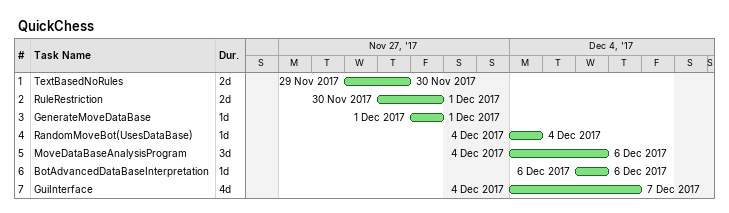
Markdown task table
QuickChess

| ID | Task | Duration | Start | Finish |
|---|---|---|---|---|
| 1 | TextBasedNoRules | 2d | 2017-11-29 | 2017-11-30 |
| 2 | RuleRestriction | 2d | 2017-11-30 | 2017-12-01 |
| 3 | GenerateMoveDataBase | 1d | 2017-12-01 | 2017-12-01 |
| 4 | RandomMoveBot(UsesDataBase) | 1d | 2017-12-04 | 2017-12-04 |
| 5 | MoveDataBaseAnalysisProgram | 3d | 2017-12-04 | 2017-12-06 |
| 6 | BotAdvancedDataBaseInterpretation | 1d | 2017-12-06 | 2017-12-06 |
| 7 | GuiInterface | 4d | 2017-12-04 | 2017-12-07 |
